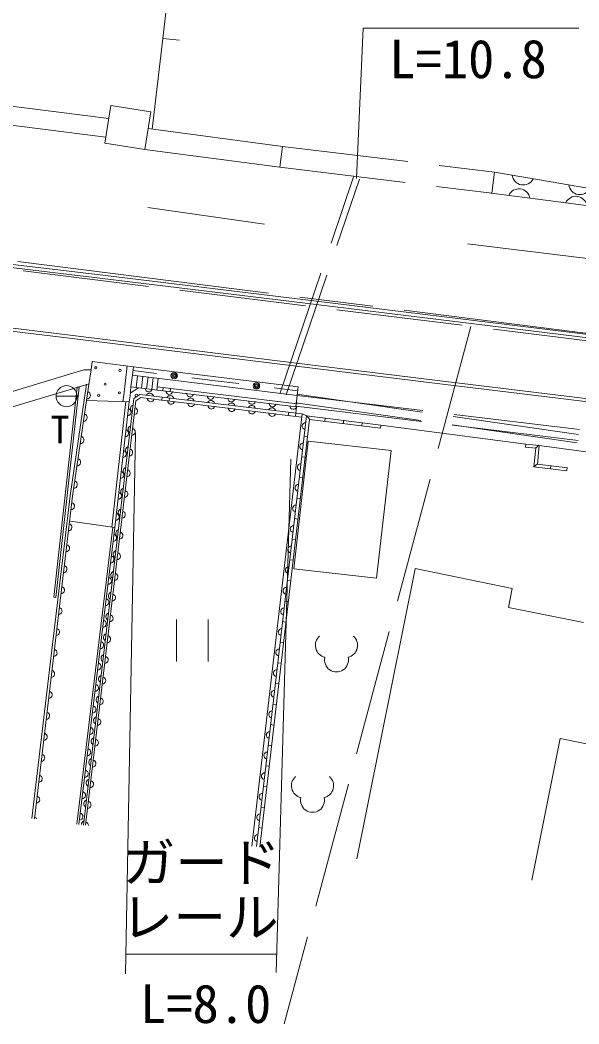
# Model space of a CAD drawing. Units: millimetres at full size, sheet at 1:1000; details may follow other scales. Extents: x 40000 to 122971101, y 20000 to 244977975.
# Drawn here: x 502470 to 529011, y 238833 to 286488 of the extents above; entities that cross this region are included whole.
import ezdxf
from ezdxf.enums import TextEntityAlignment as Align

# ---------------------------------------------------------------- set-up
doc = ezdxf.new("R2010")
doc.units = ezdxf.units.MM
doc.header["$LTSCALE"] = 1000
doc.linetypes.add('CHAIN', pattern=[18.5, 12, -1.5, 3.5, -1.5])
doc.linetypes.add('DASHED', pattern=[7.5, 6, -1.5])
for name, color, linetype, lineweight in [('M-BGD', 7, 'Continuous', 13), ('M-BGD-EXST', 7, 'Continuous', 13), ('M-BMK', 2, 'CHAIN', 13), ('M-STR-HTXT', 7, 'Continuous', 13), ('M-STR-STRC', 7, 'Continuous', 13)]:
    doc.layers.add(name, color=color, linetype=linetype, lineweight=lineweight)
doc.styles.add('ＭＳ ゴシック', font='')
doc.styles.get('ＭＳ ゴシック').set_extended_font_data('MS Gothic')

msp = doc.modelspace()

# ---------------------------------------------------------------- linework, layer by layer
at = {"layer": 'M-BGD'}
for p, q in [((509246, 285618), (509729, 289766)), ((509246, 285618), (508745, 281312)), ((510041, 285526), (509246, 285618)), ((506779, 282425), (506500, 280647)), ((508676, 282128), (506779, 282425)), ((508397, 280350), (508676, 282128)), ((508552, 281338), (514938, 280491)), ((506500, 280647), (508397, 280350)), ((508397, 280350), (514807, 279500)), ((514807, 279500), (514938, 280491)), ((525000, 279266), (524879, 278273)), ((527696, 278807), (525000, 279266)), ((527696, 278807), (530389, 278349)), ((527544, 277922), (524836, 278278)), ((527544, 277922), (530252, 277566)), ((508544, 277591), (514086, 276799)), ((523713, 275873), (531990, 274853)), ((505891, 270280), (505841, 269883)), ((507860, 270032), (505891, 270280)), ((505841, 269883), (505742, 269193)), ((507396, 268685), (507559, 270070)), ((507859, 270032), (507810, 269635)), ((507831, 269847), (508948, 269710)), ((515683, 269070), (507859, 270032)), ((507810, 269635), (507727, 269075)), ((515634, 268673), (507810, 269635)), ((508055, 269605), (507986, 269044)), ((508301, 269575), (508232, 269014)), ((508546, 269545), (508477, 268984)), ((508791, 269515), (508722, 268954)), ((509036, 269485), (508967, 268924)), ((511743, 269366), (510625, 269503)), ((511743, 269366), (512860, 269229)), ((504072, 259092), (505184, 269067)), ((504172, 259081), (505283, 269056)), ((505184, 269067), (505283, 269056)), ((505742, 269193), (505624, 269210)), ((507727, 269075), (507693, 268645)), ((507703, 268772), (508089, 269032)), ((509249, 268889), (507727, 269075)), ((515623, 268274), (508986, 269072)), ((515605, 268125), (509248, 268889)), ((509266, 269038), (509249, 268889)), ((509599, 268847), (509617, 268996)), ((515654, 268885), (514537, 269023)), ((515683, 269070), (515634, 268673)), ((504177, 268635), (505177, 268635)), ((505482, 248273), (507877, 268527)), ((505582, 248261), (507963, 268405)), ((507650, 268357), (505630, 268425)), ((506822, 262414), (507501, 268374)), ((506971, 262397), (507650, 268357)), ((507348, 268367), (507396, 268685)), ((507693, 268645), (507650, 268357)), ((509212, 268591), (509195, 268442)), ((515843, 267643), (509195, 268442)), ((515861, 267792), (509212, 268591)), ((509546, 268400), (509563, 268549)), ((515634, 268673), (515568, 268130)), ((515228, 267867), (515210, 267720)), ((515552, 267679), (515605, 268125)), ((513475, 247277), (515861, 267792)), ((516080, 267696), (513703, 247249)), ((516212, 267528), (513851, 247231)), ((516080, 267696), (515861, 267792)), ((516208, 267542), (516076, 267709)), ((516080, 267696), (519606, 267259)), ((516212, 267528), (519587, 267110)), ((516939, 267451), (516958, 267600)), ((517821, 267342), (517839, 267491)), ((518702, 267233), (518720, 267381)), ((519606, 267259), (519587, 267110)), ((519606, 267259), (526487, 266362)), ((516152, 266496), (515469, 260444)), ((516112, 266714), (515963, 266731)), ((520087, 266052), (516152, 266496)), ((519404, 260000), (520087, 266052)), ((526487, 266362), (526470, 266213)), ((527117, 266303), (526954, 266171)), ((527121, 266290), (531043, 265761)), ((515998, 265736), (515849, 265753)), ((527036, 265417), (526873, 265285)), ((527674, 265342), (527657, 265193)), ((528458, 265250), (528440, 265101)), ((515884, 264758), (515735, 264775)), ((515771, 263780), (515622, 263797)), ((506971, 262397), (504868, 262704)), ((515657, 262802), (515508, 262819)), ((505168, 248313), (506872, 262409)), ((505267, 248300), (506971, 262397)), ((515543, 261824), (515394, 261841)), ((515429, 260846), (515280, 260864)), ((515469, 260444), (519404, 260000)), ((521234, 260432), (518461, 246667)), ((521239, 260455), (521234, 260432)), ((521239, 260455), (525843, 259504)), ((515316, 259868), (515167, 259886)), ((525843, 259504), (525662, 258607)), ((504072, 259092), (504172, 259081)), ((515202, 258890), (515053, 258908)), ((525662, 258607), (529234, 257887)), ((515088, 257912), (514939, 257930)), ((514974, 256935), (514825, 256952)), ((514861, 255957), (514712, 255974)), ((514747, 254979), (514598, 254996)), ((514633, 254001), (514484, 254018)), ((514520, 253023), (514371, 253040)), ((526769, 245652), (528125, 252383)), ((530456, 251913), (528125, 252383)), ((514406, 252045), (514257, 252062)), ((514292, 251067), (514143, 251084)), ((514178, 250089), (514029, 250106)), ((514065, 249111), (513916, 249128)), ((513951, 248133), (513802, 248151))]:
    msp.add_line(p, q, dxfattribs=at)
at = {"layer": 'M-BGD', "linetype": 'DASHED'}
for p, q in [((471100, 286315), (506685, 281823)), ((470951, 285426), (506545, 280933)), ((514928, 280493), (525000, 279266)), ((514807, 279500), (524879, 278273)), ((514830, 268786), (518305, 279040)), ((515114, 268690), (518589, 278943)), ((523882, 271946), (515013, 238833)), ((505841, 269883), (505500, 269884)), ((515563, 268325), (535702, 265458)), ((515619, 268721), (535803, 265847)), ((515634, 268673), (533566, 266501)), ((515572, 268157), (533503, 265985))]:
    msp.add_line(p, q, dxfattribs=at)
for points in [[(465407, 279201), (537303, 270282), (569379, 267255)], [(505500, 269884), (501678, 268726), (497675, 268509), (491674, 268562), (489667, 268692), (487868, 269015)], [(505747, 269227), (501800, 268031), (497691, 267809), (491648, 267862), (489582, 267996), (487722, 268330)]]:
    msp.add_lwpolyline(points, dxfattribs=at)
at = {"layer": 'M-BGD'}
for points in [[(503033, 248582), (504847, 263908), (505624, 269210)], [(505742, 269193), (504966, 263892), (503152, 248567)], [(509212, 268591), (508162, 268720), (507877, 268527)], [(509194, 268442), (508200, 268564), (507963, 268405)], [(526470, 266213), (526958, 266158), (526877, 265272), (528444, 265088)], [(526487, 266362), (527121, 266290), (527040, 265404), (528462, 265237)]]:
    msp.add_lwpolyline(points, dxfattribs=at)
for centre, radius in [((506064, 269984), 50), ((507214, 269859), 50), ((509787, 269607), 150), ((506514, 269205), 50), ((509787, 269607), 99), ((509787, 269607), 49), ((513698, 269126), 150), ((504677, 268635), 500), ((507187, 268790), 50), ((513698, 269126), 99), ((513698, 269126), 49), ((506204, 268675), 50)]:
    msp.add_circle(centre, radius, dxfattribs=at)
for centre, radius, start, end in [((526365, 279190), 531, 187.2959, 333.3988), ((526158, 277945), 532, 9.7421, 155.2611), ((529057, 278732), 531, 187.2964, 333.3996), ((528866, 277589), 532, 9.7421, 155.2611), ((505630, 268681), 181, 271.6109, 71.7264), ((508577, 269001), 165, 178.4831, 347.769), ((508632, 268593), 182, 19.8866, 146.3754), ((509558, 268883), 165, 178.4806, 347.772), ((507997, 268665), 66.5, 3.6271, 244.2355), ((508677, 268531), 162, 177.2762, 348.9915), ((509600, 268477), 182, 19.8866, 146.3754), ((509638, 268415), 162, 177.2762, 348.9915), ((510540, 268764), 165, 178.4819, 347.7729), ((510567, 268360), 182, 19.8866, 146.3754), ((510599, 268300), 162, 177.2762, 348.9915), ((511521, 268646), 165, 178.4801, 347.772), ((511535, 268244), 182, 19.8866, 146.3754), ((512502, 268528), 165, 178.4806, 347.772), ((512502, 268127), 182, 19.8866, 146.3754), ((513483, 268410), 165, 178.4801, 347.772), ((514464, 268291), 165, 178.4819, 347.7729), ((507572, 267876), 168, 269.51, 77.4842), ((507901, 268037), 187, 111.023, 235.4936), ((507885, 267928), 166, 268.7654, 77.753), ((511559, 268184), 162, 177.2762, 348.9915), ((512520, 268068), 162, 177.2762, 348.9915), ((513480, 267952), 162, 177.2762, 348.9915), ((513470, 268011), 182, 19.8866, 146.3754), ((514441, 267837), 162, 177.2762, 348.9915), ((514437, 267894), 182, 19.8866, 146.3754), ((515446, 268173), 165, 178.4818, 347.7681), ((505474, 267620), 181, 271.6109, 71.7264), ((516034, 267218), 165, 88.5033, 258.2287), ((507459, 266882), 168, 269.5118, 77.4851), ((507784, 267050), 187, 111.019, 235.4976), ((507769, 266944), 166, 268.7601, 77.7535), ((505319, 266560), 181, 271.6109, 71.7264), ((515920, 266240), 165, 88.5003, 258.2317), ((507346, 265889), 168, 269.51, 77.4842), ((507668, 266063), 187, 111.0207, 235.4965), ((507652, 265960), 166, 268.7654, 77.753), ((505164, 265500), 181, 271.6109, 71.7264), ((507232, 264896), 168, 269.51, 77.4842), ((507551, 265076), 187, 111.019, 235.4976), ((507536, 264975), 166, 268.7618, 77.7544), ((515807, 265262), 165, 88.5003, 258.2317), ((505009, 264440), 181, 271.6109, 71.7264), ((507119, 263902), 168, 269.5118, 77.4851), ((507434, 264089), 187, 111.0221, 235.4945), ((507420, 263991), 166, 268.7637, 77.752), ((515693, 264285), 165, 88.5069, 258.2272), ((504885, 263410), 168, 269.386, 77.1131), ((507006, 262909), 168, 269.51, 77.4842), ((507318, 263102), 187, 111.023, 235.4936), ((507303, 263007), 166, 268.7618, 77.7544), ((515579, 263307), 165, 88.5003, 258.2317), ((504767, 262415), 168, 269.3878, 77.114), ((507201, 262115), 187, 111.019, 235.4976), ((507187, 262023), 166, 268.7654, 77.753), ((515466, 262329), 165, 88.5021, 258.2326), ((506883, 261904), 172, 270.526, 75.6896), ((504650, 261420), 168, 269.3878, 77.114), ((507084, 261128), 187, 111.0183, 235.4962), ((507071, 261039), 166, 268.7601, 77.7535), ((515352, 261351), 165, 88.5069, 258.2272), ((506760, 260887), 172, 270.5283, 75.6872), ((504532, 260425), 168, 269.3866, 77.1132), ((506968, 260141), 187, 111.023, 235.4936), ((506954, 260055), 166, 268.7654, 77.753), ((515238, 260373), 165, 88.5003, 258.2317), ((506637, 259870), 172, 270.5265, 75.6864), ((504414, 259430), 168, 269.3878, 77.114), ((506851, 259154), 187, 111.0221, 235.4945), ((515124, 259395), 165, 88.5021, 258.2326), ((506514, 258852), 172, 270.5295, 75.6881), ((506838, 259071), 166, 268.7642, 77.7521), ((504296, 258435), 168, 269.3836, 77.1161), ((506734, 258167), 187, 111.0214, 235.4979), ((515011, 258417), 165, 88.5039, 258.2302), ((506391, 257835), 172, 270.5283, 75.6872), ((506722, 258087), 166, 268.7601, 77.7535), ((504179, 257440), 168, 269.3848, 77.117), ((506618, 257180), 187, 111.019, 235.4976), ((514897, 257439), 165, 88.5003, 258.2317), ((506268, 256817), 172, 270.5265, 75.6864), ((506605, 257103), 166, 268.7654, 77.753), ((504061, 256445), 168, 269.3872, 77.1147), ((514783, 256461), 165, 88.5021, 258.2326), ((506145, 255800), 172, 270.5283, 75.6872), ((506501, 256193), 187, 111.0183, 235.4962), ((506489, 256119), 166, 268.7618, 77.7544), ((503943, 255450), 168, 269.386, 77.1131), ((514669, 255483), 165, 88.5003, 258.2317), ((506384, 255206), 187, 111.023, 235.4936), ((506373, 255135), 166, 268.7637, 77.752), ((503825, 254455), 168, 269.386, 77.1131), ((506022, 254783), 172, 270.5265, 75.6911), ((514556, 254505), 165, 88.5015, 258.2326), ((506268, 254219), 187, 111.019, 235.4976), ((506256, 254151), 166, 268.7618, 77.7544), ((503708, 253460), 168, 269.3878, 77.114), ((505899, 253765), 172, 270.5283, 75.6872), ((514442, 253527), 165, 88.5021, 258.2326), ((506151, 253232), 187, 111.0214, 235.4979), ((506140, 253167), 166, 268.7654, 77.753), ((503590, 252465), 168, 269.3878, 77.114), ((505776, 252748), 172, 270.5283, 75.6872), ((514328, 252549), 165, 88.5003, 258.2317), ((506034, 252245), 187, 111.019, 235.4976), ((506024, 252183), 166, 268.7601, 77.7535), ((503472, 251470), 168, 269.3866, 77.1132), ((505653, 251730), 172, 270.5253, 75.6902), ((514215, 251572), 165, 88.5039, 258.2302), ((505918, 251258), 187, 111.0183, 235.4962), ((505907, 251199), 166, 268.7654, 77.753), ((505530, 250713), 172, 270.5295, 75.6881), ((514101, 250594), 165, 88.5021, 258.2326), ((503354, 250475), 168, 269.3878, 77.114), ((505801, 250271), 187, 111.023, 235.4936), ((505791, 250215), 166, 268.7618, 77.7544), ((505407, 249696), 172, 270.5283, 75.6872), ((513987, 249616), 165, 88.5003, 258.2317), ((503237, 249480), 168, 269.3836, 77.1161), ((505684, 249283), 187, 111.019, 235.4976), ((505675, 249231), 166, 268.7637, 77.752), ((505284, 248678), 172, 270.5265, 75.6864), ((513873, 248638), 165, 88.5039, 258.2302), ((503119, 248485), 168, 28.6566, 77.117), ((505567, 248296), 187, 111.0214, 179.2814), ((505558, 248247), 166, 3.0528, 77.7521), ((513760, 247660), 165, 88.5033, 258.2287)]:
    msp.add_arc(centre, radius, start, end, dxfattribs=at)
at = {"layer": 'M-BGD-EXST'}
for p, q in [((509904, 258034), (509904, 256034)), ((511404, 258034), (511404, 256034))]:
    msp.add_line(p, q, dxfattribs=at)
for centre, radius, start, end in [((517072, 256805), 576, 130.6013, 257.4712), ((517922, 256805), 576, 282.5288, 49.3987), ((517497, 256109), 566, 166.3144, 13.6855), ((515933, 250141), 576, 130.6013, 257.4712), ((516783, 250141), 576, 282.5288, 49.3987), ((516358, 249445), 566, 166.3144, 13.6855)]:
    msp.add_arc(centre, radius, start, end, dxfattribs=at)
at = {"layer": 'M-BMK'}
msp.add_line((465655, 279669), (555403, 268328), dxfattribs=at)
at = {"layer": 'M-STR-HTXT'}
for p, q in [((518451, 278972), (518760, 286109)), ((518760, 286109), (529010, 286109)), ((507956, 266899), (507485, 241209)), ((514625, 241274), (515324, 265642)), ((514651, 242151), (507502, 242151))]:
    msp.add_line(p, q, dxfattribs=at)
at = {"layer": 'M-STR-STRC'}
for p, q in [((513398, 270323), (505077, 271349)), ((513416, 270472), (505095, 271497))]:
    msp.add_line(p, q, dxfattribs=at)
for points in [[(506387, 274225), (497410, 275291), (488539, 276376), (480599, 277357), (473134, 278266), (468943, 278781)], [(506405, 274374), (497428, 275439), (488557, 276525), (480617, 277506), (473153, 278415), (468978, 278927)], [(505077, 271349), (495905, 272466), (486894, 273567), (478433, 274597), (468661, 275809), (467216, 275987)], [(505095, 271497), (495923, 272615), (486912, 273716), (478452, 274746), (468680, 275958), (467234, 276136)], [(556185, 268176), (553618, 268477), (537303, 270454), (529050, 271455), (516530, 272992), (506387, 274225)], [(556201, 268325), (553636, 268626), (537321, 270603), (529068, 271603), (516548, 273141), (506405, 274374)], [(550467, 265791), (538351, 267271), (531394, 268126), (522279, 269230), (513398, 270323)], [(550485, 265940), (538369, 267420), (531412, 268274), (522297, 269378), (513416, 270472)]]:
    msp.add_lwpolyline(points, dxfattribs=at)

# ---------------------------------------------------------------- texts
at = {"layer": 'M-STR-HTXT', "style": 'ＭＳ ゴシック'}
for s, p in [('L=10.8', (520004, 283179)), ('ガード', (507339, 245028)), ('レール', (507247, 242431)), ('L=8.0', (508167, 238326))]:
    msp.add_text(s, height=1833, dxfattribs=at).set_placement(p, align=Align.BOTTOM_LEFT)
msp.add_text('T', height=1320, dxfattribs=at).set_placement((504366, 267049), align=Align.MIDDLE_CENTER)

doc.saveas('drawing.dxf')
